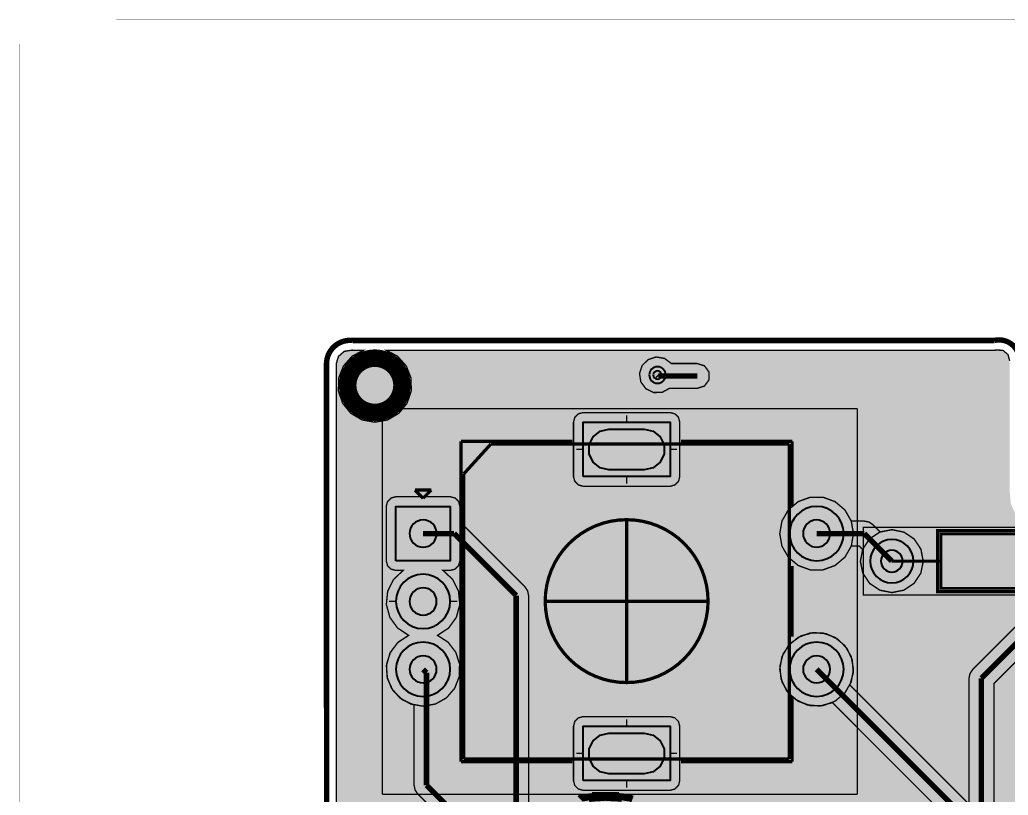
# Model space of a CAD drawing. Header units: millimetres. Extents: x 128 to 251, y -73 to 33.
# Drawn here: x 127.63 to 164.06, y 4.71 to 33.28 of the extents above; entities that cross this region are included whole.
import ezdxf

# ---------------------------------------------------------------- set-up
doc = ezdxf.new("R2010")
doc.units = ezdxf.units.MM
doc.header["$MEASUREMENT"] = 0
for name, color, linetype, true_color in [('Board-Outline-Layer', 7, 'Continuous', 0xff00ff), ('Bottom-Layer', 7, 'Continuous', 0x0000ff), ('Bottom-Paste-Mask-Layer', 7, 'Continuous', 0x800000), ('Bottom-Silkscreen-Layer', 7, 'Continuous', 0x66cc33), ('Bottom-Solder-Mask-Layer', 7, 'Continuous', 0xaa00ff), ('F.Courtyard', 7, 'Continuous', 0x022880), ('Hole-Layer', 7, 'Continuous', 0x222222), ('Multi-Layer', 7, 'Continuous', 0xc0c0c0), ('Top-Assembly-Layer', 7, 'Continuous', 0x33cc99), ('Top-Layer', 7, 'Continuous', 0xff0000), ('Top-Paste-Mask-Layer', 7, 'Continuous', 0x808080), ('Top-Silkscreen-Layer', 7, 'Continuous', 0xffcc00), ('Top-Solder-Mask-Layer', 7, 'Continuous', 0x800080)]:
    doc.layers.add(name, color=color, linetype=linetype, true_color=true_color)

msp = doc.modelspace()

# ---------------------------------------------------------------- hatches: boundary and pattern name
at = {"layer": 'Bottom-Layer'}
for points in [[(139.908, 21.105), (140.301, 21.105), (139.878, 20.881), (139.56, 20.524), (139.385, 20.08), (139.375, 19.602), (139.531, 19.15), (139.833, 18.78), (140.246, 18.538), (140.716, 18.454), (141.187, 18.538), (141.599, 18.78), (141.902, 19.15), (142.058, 19.602), (142.048, 20.08), (141.873, 20.524), (141.554, 20.881), (141.132, 21.105), (163.541, 21.105), (163.584, 21.107), (163.626, 21.115), (163.864, 21.098), (164.047, 20.945), (164.108, 20.714), (164.107, 20.705), (164.107, 20.695), (164.107, 15.941), (164.15, 15.447), (164.358, 14.996), (164.707, 14.641), (165.154, 14.426), (165.648, 14.374), (166.475, 14.374), (166.293, 14.159), (166.228, 13.885), (166.228, 12.785), (166.31, 12.481), (166.532, 12.258), (166.836, 12.177), (167.936, 12.177), (168.24, 12.258), (168.463, 12.481), (168.544, 12.785), (168.544, 13.885), (168.479, 14.159), (168.298, 14.374), (185.166, 14.376), (185.189, 14.374), (185.213, 14.374), (185.291, 14.376), (185.771, 14.283), (186.183, 14.018), (186.468, 13.621), (186.586, 13.147), (186.586, 10.433), (186.577, 9.929), (186.723, 9.445), (187.009, 9.03), (187.408, 8.722), (187.883, 8.55), (188.387, 8.532), (203.241, 8.641), (202.829, 8.401), (202.526, 8.035), (202.368, 7.586), (202.375, 7.11), (202.545, 6.665), (202.858, 6.307), (203.276, 6.079), (203.747, 6.008), (204.213, 6.105), (204.617, 6.356), (204.909, 6.732), (205.054, 7.185), (205.034, 7.66), (204.851, 8.1), (204.528, 8.449), (204.104, 8.665), (204.634, 8.898), (205.079, 9.268), (205.405, 9.747), (205.585, 10.297), (205.589, 10.327), (205.59, 10.358), (205.591, 13.287), (205.714, 13.592), (205.933, 13.837), (206.223, 13.993), (230.64, 13.993), (230.657, 13.993), (230.674, 13.995), (231.034, 13.948), (231.338, 13.746), (231.522, 13.432), (231.549, 13.07), (231.545, 13.043), (231.544, 13.017), (231.544, -4.89), (231.561, -5.618), (231.753, -6.32), (232.11, -6.955), (232.609, -7.485), (233.221, -7.879), (236.511, -9.687), (236.878, -10.054), (236.878, -18.76), (220.036, -47.654), (220, -47.741), (219.987, -47.835), (219.987, -49.818), (205.252, -65.512), (204.899, -65.718), (204.522, -65.877), (204.798, -65.5), (204.931, -65.051), (204.903, -64.585), (204.719, -64.155), (204.399, -63.813), (203.983, -63.6), (203.519, -63.54), (203.063, -63.642), (202.668, -63.892), (202.381, -64.262), (202.237, -64.706), (202.252, -65.174), (202.424, -65.608), (202.734, -65.959), (202.032, -65.693), (201.412, -65.269), (190.417, -54.469), (189.885, -54.039), (189.272, -53.734), (188.608, -53.57), (187.924, -53.554), (187.252, -53.686), (186.626, -53.961), (186.074, -54.365), (186.07, -54.368), (186.067, -54.372), (179.529, -60.687), (178.91, -61.051), (178.228, -61.276), (177.513, -61.353), (176.799, -61.277), (176.116, -61.053), (175.496, -60.689), (163.679, -48.655), (163.279, -48.335), (162.795, -48.168), (162.283, -48.173), (161.802, -48.349), (161.408, -48.677), (161.394, -48.695), (161.382, -48.713), (159.334, -51.863), (159.102, -52.068), (158.808, -52.169), (158.498, -52.15), (158.218, -52.014), (158.204, -52.004), (158.19, -51.995), (143.718, -43.141), (143.28, -42.7), (142.939, -42.181), (142.708, -41.604), (142.597, -40.993), (142.597, -40.989), (142.597, -40.985), (141.856, -33.79), (142.235, -34.091), (142.696, -34.239), (143.179, -34.217), (143.624, -34.026), (143.974, -33.692), (144.184, -33.256), (144.228, -32.774), (144.1, -32.307), (143.817, -31.914), (143.414, -31.646), (142.942, -31.537), (142.462, -31.599), (142.035, -31.826), (141.714, -32.189), (141.714, -31.591), (141.709, -30.467), (141.709, -2.111), (141.701, -2.033), (141.676, -1.959), (141.427, -1.592), (141.077, -1.321), (140.661, -1.172), (140.629, -1.168), (140.597, -1.166), (139.838, -1.166), (139.818, -1.167), (139.797, -1.168), (139.527, -1.118), (139.336, -0.921), (139.292, -0.649), (139.295, -0.624), (139.296, -0.598), (139.293, 20.608), (139.376, 20.878), (139.588, 21.063), (139.867, 21.107), (139.887, 21.106)], [(150.469, 20.243), (150.519, 19.935), (150.705, 19.684), (150.985, 19.546), (151.297, 19.551), (151.572, 19.699), (152.594, 19.699), (152.864, 19.786), (153.03, 20.015), (153.03, 20.298), (152.864, 20.528), (152.594, 20.615), (151.642, 20.615), (151.392, 20.802), (151.084, 20.855), (150.787, 20.76), (150.565, 20.54)], [(151.594, 16.093), (151.773, 16.141), (151.904, 16.272), (151.952, 16.451), (151.952, 18.451), (151.904, 18.63), (151.773, 18.761), (151.594, 18.809), (148.394, 18.809), (148.215, 18.761), (148.084, 18.63), (148.036, 18.451), (148.036, 16.451), (148.084, 16.272), (148.215, 16.141), (148.394, 16.093)], [(148.394, 16.451), (148.394, 18.451), (151.594, 18.451), (151.594, 16.451)], [(143.23, 12.993), (143.494, 12.993), (143.673, 13.041), (143.804, 13.172), (143.852, 13.351), (143.852, 15.351), (143.804, 15.53), (143.673, 15.661), (143.494, 15.709), (141.494, 15.709), (141.315, 15.661), (141.184, 15.53), (141.136, 15.351), (141.136, 13.351), (141.184, 13.172), (141.315, 13.041), (141.494, 12.993), (141.759, 12.993), (141.403, 12.659), (141.188, 12.221), (141.141, 11.735), (141.269, 11.265), (141.556, 10.869), (141.963, 10.601), (141.574, 10.35), (141.292, 9.983), (141.15, 9.543), (141.163, 9.08), (141.332, 8.649), (141.635, 8.299), (142.038, 8.072), (142.494, 7.993), (142.95, 8.072), (143.354, 8.299), (143.657, 8.649), (143.825, 9.08), (143.839, 9.543), (143.696, 9.983), (143.414, 10.35), (143.025, 10.601), (143.433, 10.869), (143.719, 11.265), (143.848, 11.735), (143.801, 12.221), (143.586, 12.659)], [(155.636, 14.351), (155.718, 13.887), (155.954, 13.478), (156.315, 13.175), (156.758, 13.014), (157.23, 13.014), (157.673, 13.175), (158.035, 13.478), (158.271, 13.887), (158.352, 14.351), (158.271, 14.816), (158.035, 15.224), (157.673, 15.527), (157.23, 15.689), (156.758, 15.689), (156.315, 15.527), (155.954, 15.224), (155.718, 14.816)], [(141.494, 13.351), (141.494, 15.351), (143.494, 15.351), (143.494, 13.351)], [(155.994, 14.351, 1), (157.994, 14.351, 1)], [(160.924, 13.335), (160.836, 13.778), (160.585, 14.154), (160.21, 14.405), (159.766, 14.493), (159.323, 14.405), (158.947, 14.154), (158.696, 13.778), (158.608, 13.335), (158.696, 12.892), (158.947, 12.516), (159.323, 12.265), (159.766, 12.177), (160.21, 12.265), (160.585, 12.516), (160.836, 12.892)], [(158.966, 13.335, 1), (160.566, 13.335, 1)], [(141.494, 11.851, 1), (143.494, 11.851, 1)], [(176.199, -11.951), (175.764, -12.182), (175.432, -12.545), (175.239, -12.998), (175.207, -13.49), (175.342, -13.964), (175.626, -14.366), (176.028, -14.651), (176.502, -14.785), (176.994, -14.754), (177.447, -14.561), (177.81, -14.228), (178.042, -13.793), (179.516, -13.793), (181.914, -16.192), (181.914, -25.781), (181.949, -25.956), (182.048, -26.105), (183.957, -28.013), (184.024, -28.319), (184.223, -28.56), (184.51, -28.683), (184.822, -28.66), (185.089, -28.497), (185.251, -28.231), (185.274, -27.919), (185.151, -27.631), (184.91, -27.432), (184.605, -27.366), (182.831, -25.591), (182.831, -16.002), (182.796, -15.827), (182.696, -15.678), (180.029, -13.011), (179.881, -12.912), (179.705, -12.877), (178.042, -12.877), (177.835, -12.476), (177.517, -12.157), (177.115, -11.951), (177.115, -10.312), (177.081, -10.137), (176.981, -9.988), (158.222, 8.771), (158.347, 9.227), (158.307, 9.698), (158.109, 10.127), (157.776, 10.462), (157.348, 10.662), (156.878, 10.704), (156.421, 10.582), (156.034, 10.311), (155.763, 9.924), (155.641, 9.468), (155.683, 8.997), (155.884, 8.569), (156.219, 8.236), (156.648, 8.038), (157.119, 7.999), (157.574, 8.123), (176.199, -10.502)], [(141.494, 9.351, 1), (143.494, 9.351, 1)], [(155.994, 9.351, 1), (157.994, 9.351, 1)], [(151.594, 4.893), (151.773, 4.941), (151.904, 5.072), (151.952, 5.251), (151.952, 7.251), (151.904, 7.43), (151.773, 7.561), (151.594, 7.609), (148.394, 7.609), (148.215, 7.561), (148.084, 7.43), (148.036, 7.251), (148.036, 5.251), (148.084, 5.072), (148.215, 4.941), (148.394, 4.893)], [(148.394, 5.251), (148.394, 7.251), (151.594, 7.251), (151.594, 5.251)]]:
    msp.add_hatch(color=256, dxfattribs=at).paths.add_polyline_path(points)
at = {"layer": 'Bottom-Paste-Mask-Layer'}
for points in [[(148.394, 16.451), (148.394, 18.451), (151.594, 18.451), (151.594, 16.451)], [(141.494, 13.351), (141.494, 15.351), (143.494, 15.351), (143.494, 13.351)], [(155.994, 14.351, 1), (157.994, 14.351, 1)], [(158.966, 13.335, 1), (160.566, 13.335, 1)], [(141.494, 11.851, 1), (143.494, 11.851, 1)], [(141.494, 9.351, 1), (143.494, 9.351, 1)], [(155.994, 9.351, 1), (157.994, 9.351, 1)], [(148.394, 5.251), (148.394, 7.251), (151.594, 7.251), (151.594, 5.251)]]:
    msp.add_hatch(color=256, dxfattribs=at).paths.add_polyline_path(points)
at = {"layer": 'Bottom-Solder-Mask-Layer'}
for points in [[(148.394, 16.451), (148.394, 18.451), (151.594, 18.451), (151.594, 16.451)], [(141.494, 13.351), (141.494, 15.351), (143.494, 15.351), (143.494, 13.351)], [(155.994, 14.351, 1), (157.994, 14.351, 1)], [(158.966, 13.335, 1), (160.566, 13.335, 1)], [(141.494, 11.851, 1), (143.494, 11.851, 1)], [(141.494, 9.351, 1), (143.494, 9.351, 1)], [(155.994, 9.351, 1), (157.994, 9.351, 1)], [(148.394, 5.251), (148.394, 7.251), (151.594, 7.251), (151.594, 5.251)]]:
    msp.add_hatch(color=256, dxfattribs=at).paths.add_polyline_path(points)
at = {"layer": 'Hole-Layer'}
for points in [[(149.344, 16.701), (149.019, 16.775), (148.758, 16.983), (148.613, 17.284), (148.613, 17.618), (148.758, 17.919), (149.019, 18.127), (149.344, 18.201), (150.644, 18.201), (150.97, 18.127), (151.231, 17.919), (151.375, 17.618), (151.375, 17.284), (151.231, 16.983), (150.97, 16.775), (150.644, 16.701)], [(141.994, 14.351, 1), (142.994, 14.351, 1)], [(156.494, 14.351, 1), (157.494, 14.351, 1)], [(159.366, 13.335, 1), (160.166, 13.335, 1)], [(141.994, 11.851, 1), (142.994, 11.851, 1)], [(141.994, 9.351, 1), (142.994, 9.351, 1)], [(156.494, 9.351, 1), (157.494, 9.351, 1)], [(149.344, 5.501), (149.019, 5.575), (148.758, 5.783), (148.613, 6.084), (148.613, 6.418), (148.758, 6.719), (149.019, 6.927), (149.344, 7.001), (150.644, 7.001), (150.97, 6.927), (151.231, 6.719), (151.375, 6.418), (151.375, 6.084), (151.231, 5.783), (150.97, 5.575), (150.644, 5.501)]]:
    msp.add_hatch(color=256, dxfattribs=at).paths.add_polyline_path(points)
at = {"layer": 'Multi-Layer'}
for points in [[(139.716, 19.812, 1), (141.716, 19.812, 1)], [(148.394, 16.451), (148.394, 18.451), (151.594, 18.451), (151.594, 16.451)], [(148.394, 16.451), (148.394, 18.451), (151.594, 18.451), (151.594, 16.451)], [(148.394, 16.451), (148.394, 18.451), (151.594, 18.451), (151.594, 16.451)], [(141.494, 13.351), (141.494, 15.351), (143.494, 15.351), (143.494, 13.351)], [(141.494, 13.351), (141.494, 15.351), (143.494, 15.351), (143.494, 13.351)], [(141.494, 13.351), (141.494, 15.351), (143.494, 15.351), (143.494, 13.351)], [(155.994, 14.351, 1), (157.994, 14.351, 1)], [(155.994, 14.351, 1), (157.994, 14.351, 1)], [(155.994, 14.351, 1), (157.994, 14.351, 1)], [(158.966, 13.335, 1), (160.566, 13.335, 1)], [(158.966, 13.335, 1), (160.566, 13.335, 1)], [(158.966, 13.335, 1), (160.566, 13.335, 1)], [(141.494, 11.851, 1), (143.494, 11.851, 1)], [(141.494, 11.851, 1), (143.494, 11.851, 1)], [(141.494, 11.851, 1), (143.494, 11.851, 1)], [(141.494, 9.351, 1), (143.494, 9.351, 1)], [(141.494, 9.351, 1), (143.494, 9.351, 1)], [(141.494, 9.351, 1), (143.494, 9.351, 1)], [(155.994, 9.351, 1), (157.994, 9.351, 1)], [(155.994, 9.351, 1), (157.994, 9.351, 1)], [(155.994, 9.351, 1), (157.994, 9.351, 1)], [(148.394, 5.251), (148.394, 7.251), (151.594, 7.251), (151.594, 5.251)], [(148.394, 5.251), (148.394, 7.251), (151.594, 7.251), (151.594, 5.251)], [(148.394, 5.251), (148.394, 7.251), (151.594, 7.251), (151.594, 5.251)]]:
    msp.add_hatch(color=256, dxfattribs=at).paths.add_polyline_path(points)
at = {"layer": 'Top-Layer'}
for points in [[(139.908, 21.105), (140.301, 21.105), (139.878, 20.881), (139.56, 20.524), (139.385, 20.08), (139.375, 19.602), (139.531, 19.15), (139.833, 18.78), (140.246, 18.538), (140.716, 18.454), (141.187, 18.538), (141.599, 18.78), (141.902, 19.15), (142.058, 19.602), (142.048, 20.08), (141.873, 20.524), (141.554, 20.881), (141.132, 21.105), (163.541, 21.105), (163.584, 21.107), (163.626, 21.115), (163.864, 21.098), (164.047, 20.945), (164.108, 20.714), (164.107, 20.705), (164.107, 20.695), (164.107, 15.941), (164.15, 15.447), (164.358, 14.996), (164.707, 14.641), (165.154, 14.426), (165.648, 14.374), (166.475, 14.374), (166.293, 14.159), (166.228, 13.885), (166.228, 12.825), (162.744, 9.341), (162.645, 9.192), (162.61, 9.017), (162.61, 0.86), (162.441, 0.597), (162.412, 0.286), (162.528, -0.004), (162.765, -0.208), (163.068, -0.282), (163.372, -0.208), (163.608, -0.004), (163.725, 0.286), (163.695, 0.597), (163.526, 0.86), (163.526, 8.827), (166.876, 12.177), (167.936, 12.177), (168.24, 12.258), (168.463, 12.481), (168.544, 12.785), (168.544, 12.877), (178.246, 12.877), (184.334, 6.788), (184.483, 6.689), (184.658, 6.654), (196.026, 6.654), (198.304, 4.375), (198.453, 4.276), (198.628, 4.241), (205.359, 4.241), (205.535, 4.276), (205.683, 4.375), (207.2, 5.892), (208.002, 5.892), (208.263, 5.498), (208.656, 5.234), (209.119, 5.142), (211.019, 5.142), (211.482, 5.234), (211.874, 5.496), (212.136, 5.888), (212.228, 6.35), (212.136, 6.812), (211.874, 7.204), (211.482, 7.466), (211.019, 7.558), (209.119, 7.558), (208.656, 7.466), (208.263, 7.202), (208.002, 6.808), (207.01, 6.808), (206.835, 6.773), (206.686, 6.674), (205.17, 5.157), (198.818, 5.157), (196.539, 7.436), (196.391, 7.535), (196.215, 7.57), (184.848, 7.57), (178.759, 13.659), (178.611, 13.758), (178.435, 13.793), (168.544, 13.793), (168.544, 13.885), (168.479, 14.159), (168.298, 14.374), (185.166, 14.376), (185.189, 14.374), (185.213, 14.374), (185.291, 14.376), (185.771, 14.283), (186.183, 14.018), (186.468, 13.621), (186.586, 13.147), (186.586, 10.433), (186.577, 9.929), (186.723, 9.445), (187.009, 9.03), (187.408, 8.722), (187.883, 8.55), (188.387, 8.532), (203.241, 8.641), (202.829, 8.401), (202.526, 8.035), (202.368, 7.586), (202.375, 7.11), (202.545, 6.665), (202.858, 6.307), (203.276, 6.079), (203.747, 6.008), (204.213, 6.105), (204.617, 6.356), (204.909, 6.732), (205.054, 7.185), (205.034, 7.66), (204.851, 8.1), (204.528, 8.449), (204.104, 8.665), (204.634, 8.898), (205.079, 9.268), (205.405, 9.747), (205.585, 10.297), (205.589, 10.327), (205.59, 10.358), (205.591, 13.287), (205.714, 13.592), (205.933, 13.837), (206.223, 13.993), (230.64, 13.993), (230.657, 13.993), (230.674, 13.995), (231.034, 13.948), (231.338, 13.746), (231.522, 13.432), (231.549, 13.07), (231.545, 13.043), (231.544, 13.017), (231.544, -4.89), (231.561, -5.618), (231.753, -6.32), (232.11, -6.955), (232.609, -7.485), (233.221, -7.879), (236.511, -9.687), (236.878, -10.054), (236.878, -18.76), (220.036, -47.654), (220, -47.741), (219.987, -47.835), (219.987, -49.818), (205.252, -65.512), (204.899, -65.718), (204.522, -65.877), (204.798, -65.5), (204.931, -65.051), (204.903, -64.585), (204.719, -64.155), (204.399, -63.813), (203.983, -63.6), (203.519, -63.54), (203.063, -63.642), (202.668, -63.892), (202.381, -64.262), (202.237, -64.706), (202.252, -65.174), (202.424, -65.608), (202.734, -65.959), (202.032, -65.693), (201.412, -65.269), (190.417, -54.469), (189.885, -54.039), (189.272, -53.734), (188.608, -53.57), (187.924, -53.554), (187.252, -53.686), (186.626, -53.961), (186.074, -54.365), (186.07, -54.368), (186.067, -54.372), (179.529, -60.687), (178.91, -61.051), (178.228, -61.276), (177.513, -61.353), (176.799, -61.277), (176.116, -61.053), (175.496, -60.689), (163.679, -48.655), (163.279, -48.335), (162.795, -48.168), (162.283, -48.173), (161.802, -48.349), (161.408, -48.677), (161.394, -48.695), (161.382, -48.713), (159.334, -51.863), (159.102, -52.068), (158.808, -52.169), (158.498, -52.15), (158.218, -52.014), (158.204, -52.004), (158.19, -51.995), (143.718, -43.141), (143.28, -42.7), (142.939, -42.181), (142.708, -41.604), (142.597, -40.993), (142.597, -40.989), (142.597, -40.985), (141.856, -33.79), (142.235, -34.091), (142.696, -34.239), (143.179, -34.217), (143.624, -34.026), (143.974, -33.692), (144.184, -33.256), (144.228, -32.774), (144.1, -32.307), (143.817, -31.914), (143.414, -31.646), (142.942, -31.537), (142.462, -31.599), (142.035, -31.826), (141.714, -32.189), (141.714, -31.591), (141.709, -30.467), (141.709, -2.111), (141.701, -2.033), (141.676, -1.959), (141.427, -1.592), (141.077, -1.321), (140.661, -1.172), (140.629, -1.168), (140.597, -1.166), (139.838, -1.166), (139.818, -1.167), (139.797, -1.168), (139.527, -1.118), (139.336, -0.921), (139.292, -0.649), (139.295, -0.624), (139.296, -0.598), (139.293, 20.608), (139.376, 20.878), (139.588, 21.063), (139.867, 21.107), (139.887, 21.106)], [(151.594, 16.093), (151.773, 16.141), (151.904, 16.272), (151.952, 16.451), (151.952, 18.451), (151.904, 18.63), (151.773, 18.761), (151.594, 18.809), (148.394, 18.809), (148.215, 18.761), (148.084, 18.63), (148.036, 18.451), (148.036, 16.451), (148.084, 16.272), (148.215, 16.141), (148.394, 16.093)], [(148.394, 16.451), (148.394, 18.451), (151.594, 18.451), (151.594, 16.451)], [(179.902, -10.725), (179.754, -10.626), (179.578, -10.591), (168.211, -10.591), (156.28, 1.34), (156.202, 1.403), (156.112, 1.447), (156.656, 1.447), (168.459, -10.357), (168.608, -10.456), (168.783, -10.491), (180.024, -10.491), (184.08, -14.548), (184.229, -14.647), (184.404, -14.682), (216.789, -14.682), (216.965, -14.647), (217.113, -14.548), (224.352, -7.309), (224.452, -7.16), (224.487, -6.985), (224.487, -3.619), (225.78, -2.325), (226.065, -2.439), (226.369, -2.478), (228.269, -2.478), (228.732, -2.386), (229.124, -2.124), (229.386, -1.732), (229.478, -1.27), (229.386, -0.808), (229.124, -0.416), (228.732, -0.154), (228.269, -0.062), (226.369, -0.062), (225.933, -0.144), (225.555, -0.377), (225.288, -0.732), (225.166, -1.159), (225.208, -1.602), (223.704, -3.105), (223.605, -3.254), (223.57, -3.429), (223.57, -6.795), (223.09, -7.276), (223.09, 0.699), (225.408, 3.017), (225.667, 2.793), (225.98, 2.651), (226.319, 2.602), (228.319, 2.602), (228.782, 2.694), (229.174, 2.956), (229.436, 3.348), (229.528, 3.81), (229.436, 4.272), (229.174, 4.664), (228.782, 4.926), (228.319, 5.018), (226.319, 5.018), (225.911, 4.947), (225.55, 4.742), (225.28, 4.426), (225.133, 4.039), (222.307, 1.213), (222.208, 1.064), (222.173, 0.889), (222.173, -7.303), (222.017, -7.46), (222.059, -7.353), (222.074, -7.239), (222.074, 2.823), (222.25, 3.11), (222.263, 3.447), (222.107, 3.747), (221.825, 3.931), (221.488, 3.953), (221.185, 3.806), (221.185, 5.842), (221.15, 6.017), (221.05, 6.166), (215.462, 11.754), (215.314, 11.853), (215.138, 11.888), (212.178, 11.888), (212.178, 12.28), (212.13, 12.459), (211.998, 12.59), (211.819, 12.638), (208.319, 12.638), (208.14, 12.59), (208.009, 12.459), (207.961, 12.28), (207.961, 10.58), (208.009, 10.401), (208.14, 10.27), (208.319, 10.222), (211.819, 10.222), (211.998, 10.27), (212.13, 10.401), (212.178, 10.58), (212.178, 10.972), (214.949, 10.972), (220.268, 5.652), (220.268, -6.287), (216.092, -10.464), (211.681, -10.464), (211.418, -10.295), (211.107, -10.266), (210.817, -10.382), (210.612, -10.618), (210.538, -10.922), (210.612, -11.226), (210.817, -11.462), (211.107, -11.578), (211.418, -11.549), (211.681, -11.38), (216.281, -11.38), (216.457, -11.345), (216.605, -11.246), (221.05, -6.801), (221.113, -6.723), (221.157, -6.633), (221.157, -7.049), (216.346, -11.861), (209.105, -11.861), (208.689, -11.445), (208.623, -11.14), (208.423, -10.899), (208.136, -10.776), (207.824, -10.798), (207.558, -10.961), (207.395, -11.228), (207.372, -11.54), (207.495, -11.827), (207.736, -12.026), (208.041, -12.093), (208.591, -12.643), (208.74, -12.742), (208.915, -12.777), (216.535, -12.777), (216.649, -12.763), (216.756, -12.721), (216.536, -12.94), (207.68, -12.94), (207.455, -12.786), (207.186, -12.736), (203.913, -9.462), (203.913, 0.127), (203.878, 0.302), (203.778, 0.451), (203.016, 1.213), (202.868, 1.312), (202.692, 1.347), (200.326, 1.347), (200.167, 1.832), (199.851, 2.233), (199.415, 2.5), (198.915, 2.601), (198.41, 2.523), (197.963, 2.275), (197.629, 1.889), (197.449, 1.411), (197.445, 0.9), (197.616, 0.42), (197.943, 0.027), (198.386, -0.228), (198.889, -0.315), (199.391, -0.223), (199.831, 0.036), (200.155, 0.431), (202.503, 0.431), (202.996, -0.063), (202.996, -9.652), (203.031, -9.827), (203.13, -9.976), (206.538, -13.383), (206.564, -13.583), (206.649, -13.766), (184.594, -13.766), (180.537, -9.709), (180.389, -9.61), (180.213, -9.575), (168.973, -9.575), (157.169, 2.229), (157.021, 2.328), (156.845, 2.363), (148.399, 2.363), (146.381, 4.381), (146.381, 12.065), (146.347, 12.24), (146.247, 12.389), (143.961, 14.675), (143.91, 14.719), (143.852, 14.756), (143.852, 15.351), (143.804, 15.53), (143.673, 15.661), (143.494, 15.709), (141.494, 15.709), (141.315, 15.661), (141.184, 15.53), (141.136, 15.351), (141.136, 13.351), (141.184, 13.172), (141.315, 13.041), (141.494, 12.993), (141.759, 12.993), (141.403, 12.659), (141.188, 12.221), (141.141, 11.735), (141.269, 11.265), (141.556, 10.869), (141.963, 10.601), (141.561, 10.337), (141.275, 9.95), (141.143, 9.487), (141.18, 9.007), (141.383, 8.571), (141.725, 8.232), (142.163, 8.034), (142.163, 5.08), (142.198, 4.905), (142.297, 4.756), (146.361, 0.692), (146.51, 0.593), (146.685, 0.558), (155.767, 0.558), (167.697, -11.373), (167.846, -11.472), (168.021, -11.507), (179.389, -11.507), (183.445, -15.564), (183.594, -15.663), (183.769, -15.698), (217.17, -15.698), (217.346, -15.663), (217.494, -15.564), (227.643, -5.415), (227.743, -5.266), (227.778, -5.091), (227.778, -5.018), (228.269, -5.018), (228.732, -4.926), (229.124, -4.664), (229.386, -4.272), (229.478, -3.81), (229.386, -3.348), (229.124, -2.956), (228.732, -2.694), (228.269, -2.602), (226.369, -2.602), (225.907, -2.694), (225.515, -2.956), (225.253, -3.348), (225.161, -3.81), (225.253, -4.272), (225.515, -4.664), (225.907, -4.926), (226.369, -5.018), (226.744, -5.018), (216.981, -14.782), (183.959, -14.782)], [(155.636, 14.351), (155.718, 13.886), (155.955, 13.477), (156.317, 13.174), (156.762, 13.013), (157.234, 13.014), (157.678, 13.177), (158.039, 13.483), (158.273, 13.893), (158.561, 13.893), (158.69, 13.763), (158.608, 13.321), (158.701, 12.881), (158.954, 12.51), (159.33, 12.262), (159.771, 12.177), (160.212, 12.266), (160.585, 12.516), (160.835, 12.89), (160.924, 13.33), (160.839, 13.772), (160.592, 14.147), (160.22, 14.401), (159.78, 14.493), (159.338, 14.411), (159.074, 14.675), (158.926, 14.774), (158.75, 14.809), (158.273, 14.809), (158.039, 15.219), (157.678, 15.525), (157.234, 15.688), (156.762, 15.689), (156.317, 15.528), (155.955, 15.225), (155.718, 14.816)], [(141.494, 13.351), (141.494, 15.351), (143.494, 15.351), (143.494, 13.351)], [(155.994, 14.351, 1), (157.994, 14.351, 1)], [(158.966, 13.335, 1), (160.566, 13.335, 1)], [(141.494, 11.851, 1), (143.494, 11.851, 1)], [(155.636, 9.351), (155.718, 8.887), (155.954, 8.478), (156.315, 8.175), (156.758, 8.014), (157.23, 8.014), (157.673, 8.175), (158.035, 8.478), (158.271, 8.887), (158.352, 9.351), (158.271, 9.816), (158.035, 10.224), (157.673, 10.527), (157.23, 10.689), (156.758, 10.689), (156.315, 10.527), (155.954, 10.224), (155.718, 9.816)], [(141.494, 9.351, 1), (143.494, 9.351, 1)], [(155.994, 9.351, 1), (157.994, 9.351, 1)], [(151.594, 4.893), (151.773, 4.941), (151.904, 5.072), (151.952, 5.251), (151.952, 7.251), (151.904, 7.43), (151.773, 7.561), (151.594, 7.609), (148.394, 7.609), (148.215, 7.561), (148.084, 7.43), (148.036, 7.251), (148.036, 5.251), (148.084, 5.072), (148.215, 4.941), (148.394, 4.893)], [(148.394, 5.251), (148.394, 7.251), (151.594, 7.251), (151.594, 5.251)]]:
    msp.add_hatch(color=256, dxfattribs=at).paths.add_polyline_path(points)
at = {"layer": 'Top-Paste-Mask-Layer'}
for points in [[(148.394, 16.451), (148.394, 18.451), (151.594, 18.451), (151.594, 16.451)], [(141.494, 13.351), (141.494, 15.351), (143.494, 15.351), (143.494, 13.351)], [(155.994, 14.351, 1), (157.994, 14.351, 1)], [(158.966, 13.335, 1), (160.566, 13.335, 1)], [(141.494, 11.851, 1), (143.494, 11.851, 1)], [(141.494, 9.351, 1), (143.494, 9.351, 1)], [(155.994, 9.351, 1), (157.994, 9.351, 1)], [(148.394, 5.251), (148.394, 7.251), (151.594, 7.251), (151.594, 5.251)]]:
    msp.add_hatch(color=256, dxfattribs=at).paths.add_polyline_path(points)
at = {"layer": 'Top-Solder-Mask-Layer'}
for points in [[(148.394, 16.451), (148.394, 18.451), (151.594, 18.451), (151.594, 16.451)], [(141.494, 13.351), (141.494, 15.351), (143.494, 15.351), (143.494, 13.351)], [(155.994, 14.351, 1), (157.994, 14.351, 1)], [(158.966, 13.335, 1), (160.566, 13.335, 1)], [(141.494, 11.851, 1), (143.494, 11.851, 1)], [(141.494, 9.351, 1), (143.494, 9.351, 1)], [(155.994, 9.351, 1), (157.994, 9.351, 1)], [(148.394, 5.251), (148.394, 7.251), (151.594, 7.251), (151.594, 5.251)]]:
    msp.add_hatch(color=256, dxfattribs=at).paths.add_polyline_path(points)

# ---------------------------------------------------------------- linework, layer by layer
at = {"layer": 'Board-Outline-Layer', "const_width": 0.2}
for points in [[(138.935, 20.611, -0.445), (139.91, 21.463)], [(163.541, 21.463, -0.504), (164.465, 20.694)]]:
    msp.add_lwpolyline(points, format="xyb", dxfattribs=at)
for points in [[(139.91, 21.463), (163.541, 21.463)], [(138.938, -0.596), (138.935, 20.611)]]:
    msp.add_lwpolyline(points, dxfattribs=at)
at = {"layer": 'Bottom-Layer'}
for points, const_width in [([(127.635, -72.898), (127.635, 32.385), (244.221, 32.385), (244.221, -72.898)], 0.00508), ([(150.469, 20.243), (150.519, 19.935), (150.705, 19.684), (150.985, 19.546), (151.297, 19.551), (151.572, 19.699), (152.594, 19.699), (152.864, 19.786), (153.03, 20.015), (153.03, 20.298), (152.864, 20.528), (152.594, 20.615), (151.642, 20.615), (151.392, 20.802), (151.084, 20.855), (150.787, 20.76), (150.565, 20.54)], 0.0508), ([(151.594, 16.093), (151.773, 16.141), (151.904, 16.272), (151.952, 16.451), (151.952, 18.451), (151.904, 18.63), (151.773, 18.761), (151.594, 18.809), (148.394, 18.809), (148.215, 18.761), (148.084, 18.63), (148.036, 18.451), (148.036, 16.451), (148.084, 16.272), (148.215, 16.141), (148.394, 16.093)], 0.0508), ([(143.23, 12.993), (143.494, 12.993), (143.673, 13.041), (143.804, 13.172), (143.852, 13.351), (143.852, 15.351), (143.804, 15.53), (143.673, 15.661), (143.494, 15.709), (141.494, 15.709), (141.315, 15.661), (141.184, 15.53), (141.136, 15.351), (141.136, 13.351), (141.184, 13.172), (141.315, 13.041), (141.494, 12.993), (141.759, 12.993), (141.403, 12.659), (141.188, 12.221), (141.141, 11.735), (141.269, 11.265), (141.556, 10.869), (141.963, 10.601), (141.574, 10.35), (141.292, 9.983), (141.15, 9.543), (141.163, 9.08), (141.332, 8.649), (141.635, 8.299), (142.038, 8.072), (142.494, 7.993), (142.95, 8.072), (143.354, 8.299), (143.657, 8.649), (143.825, 9.08), (143.839, 9.543), (143.696, 9.983), (143.414, 10.35), (143.025, 10.601), (143.433, 10.869), (143.719, 11.265), (143.848, 11.735), (143.801, 12.221), (143.586, 12.659)], 0.0508), ([(155.636, 14.351), (155.718, 13.887), (155.954, 13.478), (156.315, 13.175), (156.758, 13.014), (157.23, 13.014), (157.673, 13.175), (158.035, 13.478), (158.271, 13.887), (158.352, 14.351), (158.271, 14.816), (158.035, 15.224), (157.673, 15.527), (157.23, 15.689), (156.758, 15.689), (156.315, 15.527), (155.954, 15.224), (155.718, 14.816)], 0.0508), ([(160.924, 13.335), (160.836, 13.778), (160.585, 14.154), (160.21, 14.405), (159.766, 14.493), (159.323, 14.405), (158.947, 14.154), (158.696, 13.778), (158.608, 13.335), (158.696, 12.892), (158.947, 12.516), (159.323, 12.265), (159.766, 12.177), (160.21, 12.265), (160.585, 12.516), (160.836, 12.892)], 0.0508), ([(151.594, 4.893), (151.773, 4.941), (151.904, 5.072), (151.952, 5.251), (151.952, 7.251), (151.904, 7.43), (151.773, 7.561), (151.594, 7.609), (148.394, 7.609), (148.215, 7.561), (148.084, 7.43), (148.036, 7.251), (148.036, 5.251), (148.084, 5.072), (148.215, 4.941), (148.394, 4.893)], 0.0508)]:
    msp.add_lwpolyline(points, close=True, dxfattribs=dict(at, const_width=const_width))
for points, const_width in [([(139.296, -0.598), (139.293, 20.608), (139.376, 20.878), (139.588, 21.063), (139.867, 21.107), (139.887, 21.106), (139.908, 21.105), (140.301, 21.105), (139.878, 20.881), (139.56, 20.524), (139.385, 20.08), (139.375, 19.602), (139.531, 19.15), (139.833, 18.78), (140.246, 18.538), (140.716, 18.454), (141.187, 18.538), (141.599, 18.78), (141.902, 19.15), (142.058, 19.602), (142.048, 20.08), (141.873, 20.524), (141.554, 20.881), (141.132, 21.105), (163.541, 21.105), (163.584, 21.107), (163.626, 21.115), (163.864, 21.098), (164.047, 20.945), (164.108, 20.714)], 0.0508), ([(151.166, 20.157), (151.13, 20.193)], 0.2), ([(152.594, 20.157), (151.166, 20.157)], 0.2), ([(149.994, 18.448), (149.994, 18.708)], 0.0508), ([(148.397, 17.451), (148.138, 17.451)], 0.0508), ([(151.592, 17.451), (151.851, 17.451)], 0.0508), ([(149.994, 16.454), (149.994, 16.194)], 0.0508), ([(141.497, 11.851), (141.238, 11.851)], 0.0508), ([(143.492, 11.851), (143.751, 11.851)], 0.0508), ([(176.981, -9.988), (158.222, 8.771), (158.347, 9.227), (158.307, 9.698), (158.109, 10.127), (157.776, 10.462), (157.348, 10.662), (156.878, 10.704), (156.421, 10.582), (156.034, 10.311), (155.763, 9.924), (155.641, 9.468), (155.683, 8.997), (155.884, 8.569), (156.219, 8.236), (156.648, 8.038), (157.119, 7.999), (157.574, 8.123), (176.199, -10.502)], 0.0508), ([(156.994, 9.351), (176.657, -10.312)], 0.2), ([(149.994, 7.248), (149.994, 7.508)], 0.0508), ([(148.397, 6.251), (148.138, 6.251)], 0.0508), ([(151.592, 6.251), (151.851, 6.251)], 0.0508), ([(149.994, 5.254), (149.994, 4.994)], 0.0508)]:
    msp.add_lwpolyline(points, dxfattribs=dict(at, const_width=const_width))
for points in [[(148.394, 16.451), (148.394, 18.451), (151.594, 18.451), (151.594, 16.451)], [(141.494, 13.351), (141.494, 15.351), (143.494, 15.351), (143.494, 13.351)], [(148.394, 5.251), (148.394, 7.251), (151.594, 7.251), (151.594, 5.251)]]:
    msp.add_lwpolyline(points, close=True, dxfattribs=at)
for points in [[(155.994, 14.351, 1), (157.994, 14.351), (157.994, 14.351, 1), (155.994, 14.351)], [(141.494, 11.851, 1), (143.494, 11.851), (143.494, 11.851, 1), (141.494, 11.851)], [(141.494, 9.351, 1), (143.494, 9.351), (143.494, 9.351, 1), (141.494, 9.351)], [(155.994, 9.351, 1), (157.994, 9.351), (157.994, 9.351, 1), (155.994, 9.351)]]:
    msp.add_lwpolyline(points, format="xyb", dxfattribs=at)
msp.add_lwpolyline([(158.966, 13.335, 1), (160.566, 13.335, 1)], format="xyb", close=True, dxfattribs=at)
at = {"layer": 'Bottom-Paste-Mask-Layer'}
for points in [[(148.394, 16.451), (148.394, 18.451), (151.594, 18.451), (151.594, 16.451)], [(141.494, 13.351), (141.494, 15.351), (143.494, 15.351), (143.494, 13.351)], [(148.394, 5.251), (148.394, 7.251), (151.594, 7.251), (151.594, 5.251)]]:
    msp.add_lwpolyline(points, close=True, dxfattribs=at)
for points in [[(155.994, 14.351, 1), (157.994, 14.351), (157.994, 14.351, 1), (155.994, 14.351)], [(141.494, 11.851, 1), (143.494, 11.851), (143.494, 11.851, 1), (141.494, 11.851)], [(141.494, 9.351, 1), (143.494, 9.351), (143.494, 9.351, 1), (141.494, 9.351)], [(155.994, 9.351, 1), (157.994, 9.351), (157.994, 9.351, 1), (155.994, 9.351)]]:
    msp.add_lwpolyline(points, format="xyb", dxfattribs=at)
msp.add_lwpolyline([(158.966, 13.335, 1), (160.566, 13.335, 1)], format="xyb", close=True, dxfattribs=at)
at = {"layer": 'Bottom-Silkscreen-Layer', "const_width": 0.254}
for points in [[(148.272, 4.581), (148.28, 4.589), (148.288, 4.596), (148.331, 4.604), (148.423, 4.618), (148.512, 4.632), (148.588, 4.648), (148.679, 4.659), (148.778, 4.667), (148.833, 4.676), (148.844, 4.679), (148.844, 4.689), (148.844, 4.699), (149.218, 4.699), (149.591, 4.699), (149.591, 4.689), (149.591, 4.679), (149.613, 4.676), (149.754, 4.662), (149.873, 4.65), (149.896, 4.642), (149.919, 4.634), (150.015, 4.621), (150.112, 4.608), (150.163, 4.592), (150.213, 4.575)], [(149.829, 4.581), (149.777, 4.595), (149.751, 4.603), (149.657, 4.608), (149.451, 4.619), (149.291, 4.629), (149.204, 4.634), (149.117, 4.629), (148.994, 4.618), (148.821, 4.608), (148.725, 4.603), (148.674, 4.595), (148.598, 4.579)]]:
    msp.add_lwpolyline(points, dxfattribs=at)
at = {"layer": 'Bottom-Solder-Mask-Layer'}
for points in [[(150.825, 20.193, 1), (151.435, 20.193), (151.435, 20.193, 1), (150.825, 20.193)], [(155.994, 14.351, 1), (157.994, 14.351), (157.994, 14.351, 1), (155.994, 14.351)], [(141.494, 11.851, 1), (143.494, 11.851), (143.494, 11.851, 1), (141.494, 11.851)], [(141.494, 9.351, 1), (143.494, 9.351), (143.494, 9.351, 1), (141.494, 9.351)], [(155.994, 9.351, 1), (157.994, 9.351), (157.994, 9.351, 1), (155.994, 9.351)]]:
    msp.add_lwpolyline(points, format="xyb", dxfattribs=at)
for points in [[(148.394, 16.451), (148.394, 18.451), (151.594, 18.451), (151.594, 16.451)], [(141.494, 13.351), (141.494, 15.351), (143.494, 15.351), (143.494, 13.351)], [(148.394, 5.251), (148.394, 7.251), (151.594, 7.251), (151.594, 5.251)]]:
    msp.add_lwpolyline(points, close=True, dxfattribs=at)
msp.add_lwpolyline([(158.966, 13.335, 1), (160.566, 13.335, 1)], format="xyb", close=True, dxfattribs=at)
at = {"layer": 'F.Courtyard', "const_width": 0.05}
for points in [[(140.994, 18.951), (140.994, 4.751)], [(140.994, 18.951), (158.494, 18.951)], [(140.994, 18.951), (140.994, 4.751)], [(140.994, 18.951), (158.494, 18.951)], [(158.494, 4.751), (158.494, 18.951)], [(158.494, 4.751), (158.494, 18.951)], [(158.494, 4.751), (140.994, 4.751)], [(158.494, 4.751), (140.994, 4.751)]]:
    msp.add_lwpolyline(points, dxfattribs=at)
msp.add_lwpolyline([(168.436, 12.085), (158.716, 12.085), (158.716, 14.585), (168.436, 14.585)], close=True, dxfattribs=at)
msp.add_lwpolyline([(168.436, 12.085), (158.716, 12.085), (158.716, 14.585), (168.436, 14.585)], close=True, dxfattribs=at)
at = {"layer": 'Hole-Layer'}
for points in [[(150.978, 20.193, 1), (151.283, 20.193), (151.283, 20.193, 1), (150.978, 20.193)], [(159.366, 13.335, 1), (160.166, 13.335), (160.166, 13.335, 1), (159.366, 13.335)]]:
    msp.add_lwpolyline(points, format="xyb", dxfattribs=at)
for points in [[(149.344, 16.701), (149.019, 16.775), (148.758, 16.983), (148.613, 17.284), (148.613, 17.618), (148.758, 17.919), (149.019, 18.127), (149.344, 18.201), (150.644, 18.201), (150.97, 18.127), (151.231, 17.919), (151.375, 17.618), (151.375, 17.284), (151.231, 16.983), (150.97, 16.775), (150.644, 16.701)], [(149.344, 5.501), (149.019, 5.575), (148.758, 5.783), (148.613, 6.084), (148.613, 6.418), (148.758, 6.719), (149.019, 6.927), (149.344, 7.001), (150.644, 7.001), (150.97, 6.927), (151.231, 6.719), (151.375, 6.418), (151.375, 6.084), (151.231, 5.783), (150.97, 5.575), (150.644, 5.501)]]:
    msp.add_lwpolyline(points, close=True, dxfattribs=at)
for points in [[(141.994, 14.351, 1), (142.994, 14.351, 1)], [(156.494, 14.351, 1), (157.494, 14.351, 1)], [(141.994, 11.851, 1), (142.994, 11.851, 1)], [(141.994, 9.351, 1), (142.994, 9.351, 1)], [(156.494, 9.351, 1), (157.494, 9.351, 1)]]:
    msp.add_lwpolyline(points, format="xyb", close=True, dxfattribs=at)
at = {"layer": 'Multi-Layer', "const_width": 0.645}
msp.add_lwpolyline([(139.716, 19.812, 1), (141.716, 19.812), (141.716, 19.812, 1), (139.716, 19.812)], format="xyb", dxfattribs=at)
at = {"layer": 'Multi-Layer'}
for points in [[(150.825, 20.193, 1), (151.435, 20.193), (151.435, 20.193, 1), (150.825, 20.193)], [(155.994, 14.351, 1), (157.994, 14.351), (157.994, 14.351, 1), (155.994, 14.351)], [(155.994, 14.351, 1), (157.994, 14.351), (157.994, 14.351, 1), (155.994, 14.351)], [(155.994, 14.351, 1), (157.994, 14.351), (157.994, 14.351, 1), (155.994, 14.351)], [(141.494, 11.851, 1), (143.494, 11.851), (143.494, 11.851, 1), (141.494, 11.851)], [(141.494, 11.851, 1), (143.494, 11.851), (143.494, 11.851, 1), (141.494, 11.851)], [(141.494, 11.851, 1), (143.494, 11.851), (143.494, 11.851, 1), (141.494, 11.851)], [(141.494, 9.351, 1), (143.494, 9.351), (143.494, 9.351, 1), (141.494, 9.351)], [(141.494, 9.351, 1), (143.494, 9.351), (143.494, 9.351, 1), (141.494, 9.351)], [(141.494, 9.351, 1), (143.494, 9.351), (143.494, 9.351, 1), (141.494, 9.351)], [(155.994, 9.351, 1), (157.994, 9.351), (157.994, 9.351, 1), (155.994, 9.351)], [(155.994, 9.351, 1), (157.994, 9.351), (157.994, 9.351, 1), (155.994, 9.351)], [(155.994, 9.351, 1), (157.994, 9.351), (157.994, 9.351, 1), (155.994, 9.351)]]:
    msp.add_lwpolyline(points, format="xyb", dxfattribs=at)
for points in [[(148.394, 16.451), (148.394, 18.451), (151.594, 18.451), (151.594, 16.451)], [(148.394, 16.451), (148.394, 18.451), (151.594, 18.451), (151.594, 16.451)], [(148.394, 16.451), (148.394, 18.451), (151.594, 18.451), (151.594, 16.451)], [(141.494, 13.351), (141.494, 15.351), (143.494, 15.351), (143.494, 13.351)], [(141.494, 13.351), (141.494, 15.351), (143.494, 15.351), (143.494, 13.351)], [(141.494, 13.351), (141.494, 15.351), (143.494, 15.351), (143.494, 13.351)], [(148.394, 5.251), (148.394, 7.251), (151.594, 7.251), (151.594, 5.251)], [(148.394, 5.251), (148.394, 7.251), (151.594, 7.251), (151.594, 5.251)], [(148.394, 5.251), (148.394, 7.251), (151.594, 7.251), (151.594, 5.251)]]:
    msp.add_lwpolyline(points, close=True, dxfattribs=at)
msp.add_lwpolyline([(158.966, 13.335, 1), (160.566, 13.335, 1)], format="xyb", close=True, dxfattribs=at)
msp.add_lwpolyline([(158.966, 13.335, 1), (160.566, 13.335, 1)], format="xyb", close=True, dxfattribs=at)
msp.add_lwpolyline([(158.966, 13.335, 1), (160.566, 13.335, 1)], format="xyb", close=True, dxfattribs=at)
at = {"layer": 'Top-Assembly-Layer'}
for points, const_width in [([(143.994, 16.551), (144.994, 17.651)], 0.12), ([(143.994, 16.551), (144.994, 17.651)], 0.12), ([(144.994, 17.651), (155.994, 17.651)], 0.12), ([(144.994, 17.651), (155.994, 17.651)], 0.12), ([(155.994, 17.651), (155.994, 6.051)], 0.12), ([(155.994, 17.651), (155.994, 6.051)], 0.12), ([(143.994, 6.051), (143.994, 16.551)], 0.12), ([(143.994, 6.051), (143.994, 16.551)], 0.12), ([(149.994, 14.851), (149.994, 8.851)], 0.12), ([(149.994, 14.851), (149.994, 8.851)], 0.12), ([(159.766, 13.335), (161.576, 13.335)], 0.1), ([(159.766, 13.335), (161.576, 13.335)], 0.1), ([(146.994, 11.851), (152.994, 11.851)], 0.12), ([(146.994, 11.851), (152.994, 11.851)], 0.12), ([(155.994, 6.051), (143.994, 6.051)], 0.12), ([(155.994, 6.051), (143.994, 6.051)], 0.12)]:
    msp.add_lwpolyline(points, dxfattribs=dict(at, const_width=const_width))
at = {"layer": 'Top-Assembly-Layer', "const_width": 0.12}
msp.add_lwpolyline([(146.994, 11.862, 1), (152.994, 11.862), (152.994, 11.862, 1), (146.994, 11.862)], format="xyb", dxfattribs=at)
msp.add_lwpolyline([(146.994, 11.862, 1), (152.994, 11.862), (152.994, 11.862, 1), (146.994, 11.862)], format="xyb", dxfattribs=at)
at = {"layer": 'Top-Assembly-Layer', "const_width": 0.1}
msp.add_lwpolyline([(165.576, 12.335), (161.576, 12.335), (161.576, 14.335), (165.576, 14.335)], close=True, dxfattribs=at)
msp.add_lwpolyline([(165.576, 12.335), (161.576, 12.335), (161.576, 14.335), (165.576, 14.335)], close=True, dxfattribs=at)
at = {"layer": 'Top-Layer'}
for points, const_width in [([(131.191, -70.231), (131.191, 33.274), (245.11, 33.274), (245.11, -70.231)], 0.00508), ([(151.594, 16.093), (151.773, 16.141), (151.904, 16.272), (151.952, 16.451), (151.952, 18.451), (151.904, 18.63), (151.773, 18.761), (151.594, 18.809), (148.394, 18.809), (148.215, 18.761), (148.084, 18.63), (148.036, 18.451), (148.036, 16.451), (148.084, 16.272), (148.215, 16.141), (148.394, 16.093)], 0.0508), ([(155.636, 14.351), (155.718, 13.886), (155.955, 13.477), (156.317, 13.174), (156.762, 13.013), (157.234, 13.014), (157.678, 13.177), (158.039, 13.483), (158.273, 13.893), (158.561, 13.893), (158.69, 13.763), (158.608, 13.321), (158.701, 12.881), (158.954, 12.51), (159.33, 12.262), (159.771, 12.177), (160.212, 12.266), (160.585, 12.516), (160.835, 12.89), (160.924, 13.33), (160.839, 13.772), (160.592, 14.147), (160.22, 14.401), (159.78, 14.493), (159.338, 14.411), (159.074, 14.675), (158.926, 14.774), (158.75, 14.809), (158.273, 14.809), (158.039, 15.219), (157.678, 15.525), (157.234, 15.688), (156.762, 15.689), (156.317, 15.528), (155.955, 15.225), (155.718, 14.816)], 0.0508), ([(155.636, 9.351), (155.718, 8.887), (155.954, 8.478), (156.315, 8.175), (156.758, 8.014), (157.23, 8.014), (157.673, 8.175), (158.035, 8.478), (158.271, 8.887), (158.352, 9.351), (158.271, 9.816), (158.035, 10.224), (157.673, 10.527), (157.23, 10.689), (156.758, 10.689), (156.315, 10.527), (155.954, 10.224), (155.718, 9.816)], 0.0508), ([(151.594, 4.893), (151.773, 4.941), (151.904, 5.072), (151.952, 5.251), (151.952, 7.251), (151.904, 7.43), (151.773, 7.561), (151.594, 7.609), (148.394, 7.609), (148.215, 7.561), (148.084, 7.43), (148.036, 7.251), (148.036, 5.251), (148.084, 5.072), (148.215, 4.941), (148.394, 4.893)], 0.0508)]:
    msp.add_lwpolyline(points, close=True, dxfattribs=dict(at, const_width=const_width))
for points, const_width in [([(139.296, -0.598), (139.293, 20.608), (139.376, 20.878), (139.588, 21.063), (139.867, 21.107), (139.887, 21.106), (139.908, 21.105), (140.301, 21.105), (139.878, 20.881), (139.56, 20.524), (139.385, 20.08), (139.375, 19.602), (139.531, 19.15), (139.833, 18.78), (140.246, 18.538), (140.716, 18.454), (141.187, 18.538), (141.599, 18.78), (141.902, 19.15), (142.058, 19.602), (142.048, 20.08), (141.873, 20.524), (141.554, 20.881), (141.132, 21.105), (163.541, 21.105), (163.584, 21.107), (163.626, 21.115), (163.864, 21.098), (164.047, 20.945), (164.108, 20.714)], 0.0508), ([(146.381, 4.381), (146.381, 12.065), (146.347, 12.24), (146.247, 12.389), (143.961, 14.675), (143.91, 14.719), (143.852, 14.756), (143.852, 15.351), (143.804, 15.53), (143.673, 15.661), (143.494, 15.709), (141.494, 15.709), (141.315, 15.661), (141.184, 15.53), (141.136, 15.351), (141.136, 13.351), (141.184, 13.172), (141.315, 13.041), (141.494, 12.993), (141.759, 12.993), (141.403, 12.659), (141.188, 12.221), (141.141, 11.735), (141.269, 11.265), (141.556, 10.869), (141.963, 10.601), (141.561, 10.337), (141.275, 9.95), (141.143, 9.487), (141.18, 9.007), (141.383, 8.571), (141.725, 8.232), (142.163, 8.034), (142.163, 5.08), (142.198, 4.905), (142.297, 4.756), (146.361, 0.692)], 0.0508), ([(143.637, 14.351), (142.494, 14.351)], 0.2), ([(145.923, 12.065), (143.637, 14.351)], 0.2), ([(156.994, 14.351), (158.75, 14.351)], 0.2), ([(158.75, 14.351), (159.766, 13.335)], 0.2), ([(163.068, 9.017), (167.386, 13.335)], 0.2), ([(166.228, 12.825), (162.744, 9.341), (162.645, 9.192), (162.61, 9.017), (162.61, 0.86), (162.441, 0.597), (162.412, 0.286), (162.528, -0.004), (162.765, -0.208), (163.068, -0.282), (163.372, -0.208), (163.608, -0.004), (163.725, 0.286), (163.695, 0.597), (163.526, 0.86), (163.526, 8.827), (166.876, 12.177)], 0.0508), ([(145.923, 4.191), (145.923, 12.065)], 0.2), ([(142.621, 9.224), (142.494, 9.351)], 0.2), ([(142.621, 5.08), (142.621, 9.224)], 0.2), ([(163.068, 0.381), (163.068, 9.017)], 0.2), ([(146.685, 1.016), (142.621, 5.08)], 0.2)]:
    msp.add_lwpolyline(points, dxfattribs=dict(at, const_width=const_width))
for points in [[(148.394, 16.451), (148.394, 18.451), (151.594, 18.451), (151.594, 16.451)], [(141.494, 13.351), (141.494, 15.351), (143.494, 15.351), (143.494, 13.351)], [(148.394, 5.251), (148.394, 7.251), (151.594, 7.251), (151.594, 5.251)]]:
    msp.add_lwpolyline(points, close=True, dxfattribs=at)
for points in [[(155.994, 14.351, 1), (157.994, 14.351), (157.994, 14.351, 1), (155.994, 14.351)], [(141.494, 11.851, 1), (143.494, 11.851), (143.494, 11.851, 1), (141.494, 11.851)], [(141.494, 9.351, 1), (143.494, 9.351), (143.494, 9.351, 1), (141.494, 9.351)], [(155.994, 9.351, 1), (157.994, 9.351), (157.994, 9.351, 1), (155.994, 9.351)]]:
    msp.add_lwpolyline(points, format="xyb", dxfattribs=at)
msp.add_lwpolyline([(158.966, 13.335, 1), (160.566, 13.335, 1)], format="xyb", close=True, dxfattribs=at)
at = {"layer": 'Top-Paste-Mask-Layer'}
for points in [[(148.394, 16.451), (148.394, 18.451), (151.594, 18.451), (151.594, 16.451)], [(141.494, 13.351), (141.494, 15.351), (143.494, 15.351), (143.494, 13.351)], [(148.394, 5.251), (148.394, 7.251), (151.594, 7.251), (151.594, 5.251)]]:
    msp.add_lwpolyline(points, close=True, dxfattribs=at)
for points in [[(155.994, 14.351, 1), (157.994, 14.351), (157.994, 14.351, 1), (155.994, 14.351)], [(141.494, 11.851, 1), (143.494, 11.851), (143.494, 11.851, 1), (141.494, 11.851)], [(141.494, 9.351, 1), (143.494, 9.351), (143.494, 9.351, 1), (141.494, 9.351)], [(155.994, 9.351, 1), (157.994, 9.351), (157.994, 9.351, 1), (155.994, 9.351)]]:
    msp.add_lwpolyline(points, format="xyb", dxfattribs=at)
msp.add_lwpolyline([(158.966, 13.335, 1), (160.566, 13.335, 1)], format="xyb", close=True, dxfattribs=at)
at = {"layer": 'Top-Silkscreen-Layer', "const_width": 0.12}
for points in [[(143.894, 17.751), (143.894, 5.951)], [(147.994, 17.751), (143.894, 17.751)], [(143.894, 17.751), (143.894, 5.951)], [(147.994, 17.751), (143.894, 17.751)], [(151.994, 17.751), (156.094, 17.751)], [(151.994, 17.751), (156.094, 17.751)], [(156.094, 17.751), (156.094, 15.351)], [(156.094, 17.751), (156.094, 15.351)], [(142.194, 15.951), (142.794, 15.951)], [(142.494, 15.651), (142.194, 15.951)], [(142.194, 15.951), (142.794, 15.951)], [(142.494, 15.651), (142.194, 15.951)], [(142.794, 15.951), (142.494, 15.651)], [(142.794, 15.951), (142.494, 15.651)], [(156.094, 13.151), (156.094, 10.551)], [(156.094, 13.151), (156.094, 10.551)], [(160.806, 13.335), (161.456, 13.335)], [(160.806, 13.335), (161.456, 13.335)], [(149.994, 12.351), (149.994, 11.351)], [(149.994, 12.351), (149.994, 11.351)], [(149.494, 11.851), (150.494, 11.851)], [(149.494, 11.851), (150.494, 11.851)], [(156.094, 8.351), (156.094, 5.951)], [(156.094, 8.351), (156.094, 5.951)], [(147.994, 5.951), (143.894, 5.951)], [(147.994, 5.951), (143.894, 5.951)], [(156.094, 5.951), (151.994, 5.951)], [(156.094, 5.951), (151.994, 5.951)]]:
    msp.add_lwpolyline(points, dxfattribs=at)
msp.add_lwpolyline([(146.994, 11.862, 1), (152.994, 11.862), (152.994, 11.862, 1), (146.994, 11.862)], format="xyb", dxfattribs=at)
msp.add_lwpolyline([(146.994, 11.862, 1), (152.994, 11.862), (152.994, 11.862, 1), (146.994, 11.862)], format="xyb", dxfattribs=at)
msp.add_lwpolyline([(165.696, 12.215), (161.456, 12.215), (161.456, 14.455), (165.696, 14.455)], close=True, dxfattribs=at)
msp.add_lwpolyline([(165.696, 12.215), (161.456, 12.215), (161.456, 14.455), (165.696, 14.455)], close=True, dxfattribs=at)
at = {"layer": 'Top-Solder-Mask-Layer'}
for points in [[(150.825, 20.193, 1), (151.435, 20.193), (151.435, 20.193, 1), (150.825, 20.193)], [(155.994, 14.351, 1), (157.994, 14.351), (157.994, 14.351, 1), (155.994, 14.351)], [(141.494, 11.851, 1), (143.494, 11.851), (143.494, 11.851, 1), (141.494, 11.851)], [(141.494, 9.351, 1), (143.494, 9.351), (143.494, 9.351, 1), (141.494, 9.351)], [(155.994, 9.351, 1), (157.994, 9.351), (157.994, 9.351, 1), (155.994, 9.351)]]:
    msp.add_lwpolyline(points, format="xyb", dxfattribs=at)
for points in [[(148.394, 16.451), (148.394, 18.451), (151.594, 18.451), (151.594, 16.451)], [(141.494, 13.351), (141.494, 15.351), (143.494, 15.351), (143.494, 13.351)], [(148.394, 5.251), (148.394, 7.251), (151.594, 7.251), (151.594, 5.251)]]:
    msp.add_lwpolyline(points, close=True, dxfattribs=at)
msp.add_lwpolyline([(158.966, 13.335, 1), (160.566, 13.335, 1)], format="xyb", close=True, dxfattribs=at)

doc.saveas('drawing.dxf')
